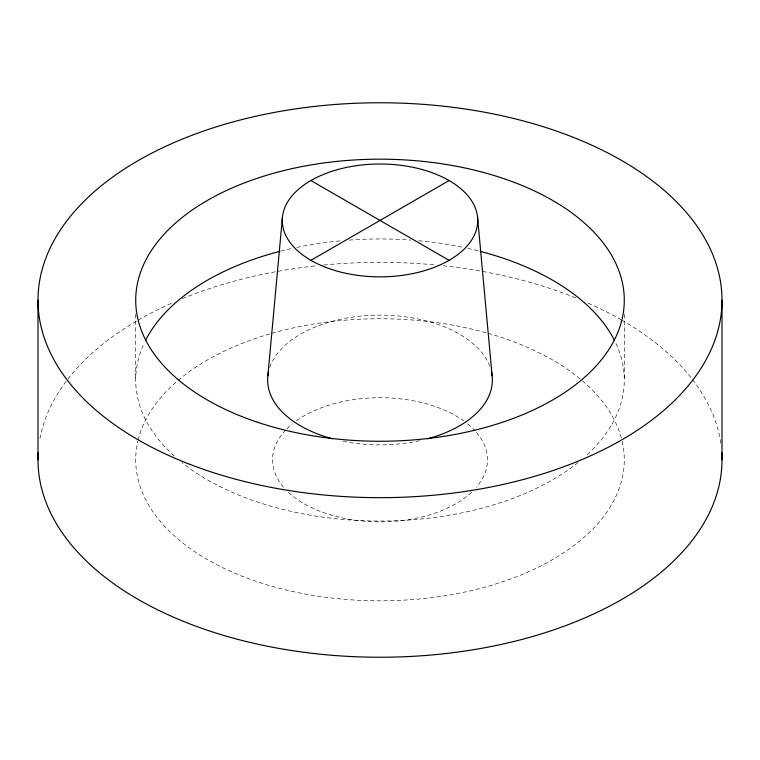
<?xml version="1.0" encoding="UTF-8"?>
<svg xmlns="http://www.w3.org/2000/svg" width="760" height="760" viewBox="0 0 760 760"><rect width="100%" height="100%" fill="white"/><g stroke="black" fill="none" stroke-linecap="round" stroke-linejoin="round"><path stroke-width="0.57" stroke-dasharray="3.8 2.85" d="M624.283 314.298L624.283 380M135.717 314.298L135.717 380M476.397 432.335A107.483 62.054 0 0 1 476.397 487.226M471.647 492.204A107.483 62.054 0 0 1 288.353 492.204M283.603 487.226A107.483 62.054 0 0 1 285.541 430.169M286.919 428.754A107.483 62.054 0 0 1 292.22 423.966M296.466 420.726A107.483 62.054 0 0 1 463.534 420.726M467.78 423.966A107.483 62.054 0 0 1 475.123 430.891M39.957 438.672A342 197.448 0 0 1 137.18 320.739M138.168 320.159A342 197.448 0 0 1 171.807 303.135M182.4 298.623A342 197.448 0 0 1 316.749 265.734M323.712 265.022A342 197.448 0 0 1 436.287 265.022M443.251 265.734A342 197.448 0 0 1 577.6 298.623M588.192 303.135A342 197.448 0 0 1 620.844 319.599M621.832 320.159A342 197.448 0 0 1 720.974 444.524M615.961 343.501A244.283 141.037 0 0 1 585.741 456.038M578.142 462.488A244.283 141.037 0 0 1 181.858 462.488M174.258 456.038A244.283 141.037 0 0 1 144.039 343.501M280.867 251.094A244.283 141.037 0 0 1 292.229 248.377M296.837 247.389A244.283 141.037 0 0 1 341.335 240.739M349.248 240.084A244.283 141.037 0 0 1 410.751 240.084M418.665 240.739A244.283 141.037 0 0 1 463.163 247.389M467.77 248.377A244.283 141.037 0 0 1 479.132 251.094M622.193 441.37A244.283 141.037 0 0 1 380 600.818A244.283 141.037 0 0 1 137.807 441.37M138.073 440.23A244.283 141.037 0 0 1 269.752 333.925M271.956 333.288A244.283 141.037 0 0 1 486.942 332.975M488.043 333.288A244.283 141.037 0 0 1 621.338 437.95M419.587 440.714A112.376 64.876 0 0 1 340.413 440.714M269.791 367.346A112.376 64.876 0 0 1 380 315.124A112.376 64.876 0 0 1 490.209 367.346"/><path stroke-width="1.14" d="M267.872 375.753L282.492 216.743M310.906 260.328L449.094 180.538M310.906 180.538L449.094 260.328M477.508 216.743L492.128 375.753M722 300.219L722 459.781M38 300.219L38 459.781M721.781 452.732A342 197.448 0 0 1 380 657.239A342 197.448 0 0 1 38.218 452.732M145.474 340.537A244.283 141.037 0 0 1 279.747 251.389M480.253 251.389A244.283 141.037 0 0 1 614.526 340.537M491.406 371.535A112.376 64.876 0 0 1 427.49 438.795M332.51 438.795A112.376 64.876 0 0 1 268.594 371.535M189.99 464.388A342 197.448 0 0 0 721.269 313.13A342 197.448 0 0 0 228.741 123.13A342 197.448 0 0 0 189.99 464.388M257.858 422.36A244.283 141.037 0 0 0 624.283 300.219A244.283 141.037 0 0 0 257.858 178.077A244.283 141.037 0 0 0 257.858 422.36M325.717 267.339A97.717 56.411 0 0 0 477.508 224.124A97.717 56.411 0 0 0 336.784 169.832A97.717 56.411 0 0 0 325.717 267.339"/></g></svg>
